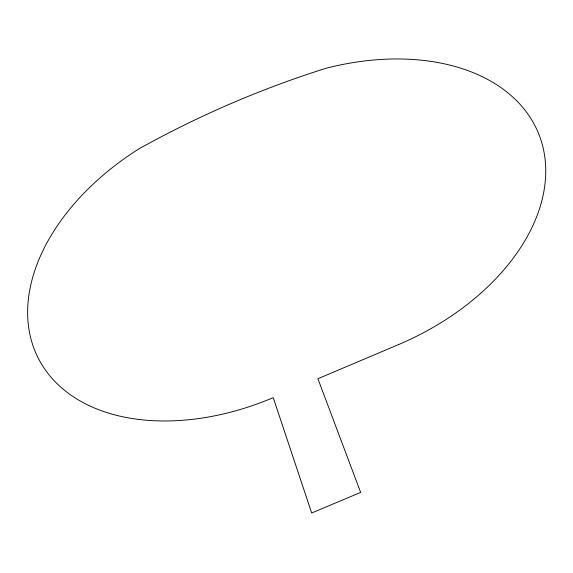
<?xml version="1.0" encoding="UTF-8"?>
<svg xmlns="http://www.w3.org/2000/svg" width="573" height="573" viewBox="0 0 573 573"><rect width="100%" height="100%" fill="white"/><g stroke="black" fill="none" stroke-linecap="round" stroke-linejoin="round"><path stroke-width="0.86" d="M398.5 344.609L317.893 378.739L360.661 492.4L311.683 512.985L273.235 397.648A213.772 142.355 -26.9 0 1 39.315 360.188A213.772 142.355 -26.9 0 1 139.117 148.765A1186.554 1090.877 70.2 0 1 326.008 68.28A214.381 143.085 -22 0 1 542.516 145.399A214.381 143.085 -22 0 1 398.5 344.609"/></g></svg>
